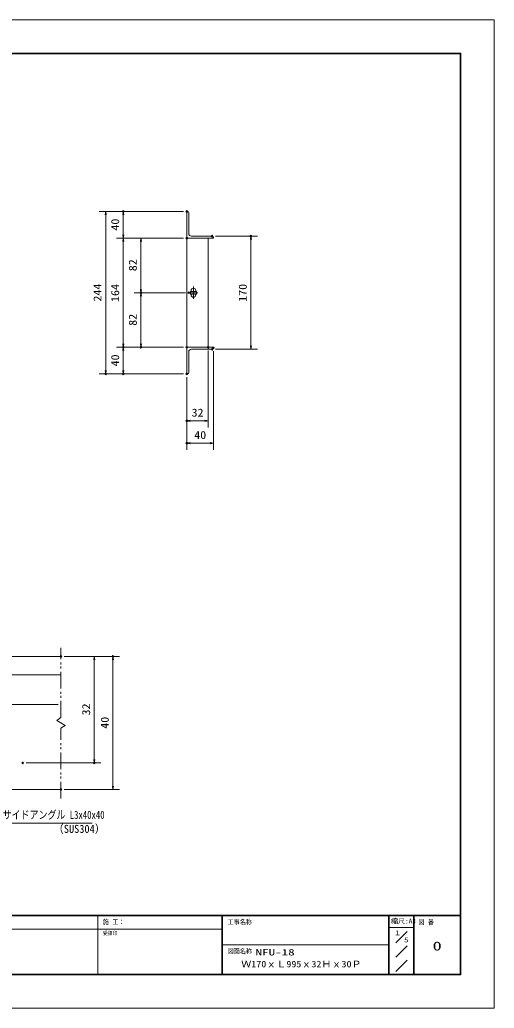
# Model space of a CAD drawing. Units: millimetres, scale not verified, with parts at other scales. Extents: x -1050 to 1050, y -742 to 742.
# Drawn here: x 337 to 1050, y -742 to 742 of the extents above; entities that cross this region are included whole.
import ezdxf
from ezdxf.enums import TextEntityAlignment as Align

# ---------------------------------------------------------------- set-up
doc = ezdxf.new("R2010")
doc.units = ezdxf.units.MM
doc.header["$LTSCALE"] = 5
doc.header["$PDMODE"] = 32
doc.header["$PDSIZE"] = 2.5
for name, pattern in [('CHAIN1', [8, 5, -1, 1, -1]), ('DASHED1', [1.8, 1.2, -0.6]), ('DOUBLE_CHAIN1', [8.8, 5, -1, 0.6, -0.6, 0.6, -1])]:
    doc.linetypes.add(name, pattern=pattern)
for name, color, linetype, lineweight in [('0-0_7-図\u3000枠', 4, 'Continuous', 9), ('0-1_寸法注釈', 2, 'Continuous', 9), ('0-2_蓋', 5, 'Continuous', 9), ('0-3_0', 5, 'Continuous', 9), ('0-4_DEFPOINTS', 134, 'Continuous', 9), ('0-5_中心線', 6, 'CHAIN1', 9), ('0-7_想像線', 134, 'DOUBLE_CHAIN1', 9), ('0-9_1-外形線', 7, 'Continuous', 9), ('0-A_2-中心線', 1, 'CHAIN1', 9), ('0-B_3-点\u3000線', 6, 'DASHED1', 9), ('0-D_5-仮想線', 3, 'DOUBLE_CHAIN1', 9), ('0-E_6-寸法文字', 7, 'Continuous', 9)]:
    doc.layers.add(name, color=color, linetype=linetype, lineweight=lineweight)
doc.styles.add('ＭＳ ゴシック', font='')
doc.styles.get('ＭＳ ゴシック').set_extended_font_data('MS Gothic')

# ---------------------------------------------------------------- blocks, each defined once
blk = doc.blocks.new('_OPEN')
at = {"layer": '0-3_0', "color": 2}
blk.add_line((0, 0), (-5, 0), dxfattribs=at)
blk.add_lwpolyline([(-5, 0.833), (0, 0), (-5, -0.833)], dxfattribs=at)

msp = doc.modelspace()

# ---------------------------------------------------------------- linework, layer by layer
at = {"layer": '0-0_7-図\u3000枠'}
for p, q in [((-973.75, 691.25), (998.75, 691.25)), ((998.75, -691.25), (998.75, 691.25)), ((998.75, -602.5), (-973.75, -602.5)), ((998.75, -603.75), (-973.75, -603.75)), ((453.75, -691.25), (453.75, -603.75)), ((640.5, -691.25), (640.5, -603.75)), ((641.25, -691.25), (641.25, -603.75)), ((891.25, -691.25), (891.25, -603.75)), ((892, -691.25), (892, -603.75)), ((928.75, -691.25), (928.75, -603.75)), ((929.5, -691.25), (929.5, -603.75)), ((928.75, -621.25), (892, -621.25)), ((640.5, -623.75), (116.25, -623.75)), ((919.085, -627.292), (902.216, -644.161)), ((891.25, -647.5), (641.25, -647.5)), ((919.085, -648.767), (902.216, -665.636)), ((919.085, -670.242), (902.216, -687.111)), ((1000, -692.5), (-975, -692.5)), ((998.75, -691.25), (-973.75, -691.25))]:
    msp.add_line(p, q, dxfattribs=at)
at = {"layer": '0-0_7-図\u3000枠', "color": 5}
msp.add_line((998.547, -691.25), (998.75, -691.25), dxfattribs=at)
at = {"layer": '0-0_7-図\u3000枠'}
msp.add_lwpolyline([(-975, 692.5), (1000, 692.5), (1000, -692.5)], dxfattribs=at)
at = {"layer": '0-1_寸法注釈'}
for p, q in [((582.663, 454.475), (455.75, 454.475)), ((465.75, 449.475), (465.75, 215.475)), ((582.663, 454.475), (482.282, 454.475)), ((492.282, 419.475), (492.282, 449.475)), ((630.663, 417.475), (694.121, 417.475)), ((582.663, 414.475), (482.282, 414.475)), ((582.663, 414.475), (482.282, 414.475)), ((492.282, 409.475), (492.282, 255.475)), ((582.663, 414.475), (508.813, 414.475)), ((518.813, 409.475), (518.813, 337.475)), ((684.121, 252.475), (684.121, 412.475)), ((585.854, 332.475), (508.813, 332.475)), ((585.854, 332.475), (508.813, 332.475)), ((518.813, 327.475), (518.813, 255.475)), ((582.663, 250.475), (482.282, 250.475)), ((582.663, 250.475), (482.282, 250.475)), ((492.282, 245.475), (492.282, 215.475)), ((582.663, 250.475), (508.813, 250.475)), ((619.663, 245.475), (619.663, 129.975)), ((627.663, 244.475), (627.663, 96.344)), ((630.663, 247.475), (694.121, 247.475)), ((582.663, 210.475), (455.75, 210.475)), ((582.663, 210.475), (482.282, 210.475)), ((587.663, 205.475), (587.663, 129.975)), ((587.663, 205.475), (587.663, 96.344)), ((614.663, 139.975), (592.663, 139.975)), ((622.663, 106.344), (592.663, 106.344)), ((403.5, -213.884), (458.665, -213.884)), ((403.5, -213.884), (486.683, -213.884)), ((448.665, -218.884), (448.665, -368.884)), ((476.683, -408.884), (476.683, -218.884)), ((346, -373.884), (458.665, -373.884)), ((403.5, -413.884), (486.683, -413.884))]:
    msp.add_line(p, q, dxfattribs=at)
msp.add_lwpolyline([(445.401, -464.259), (306.092, -464.259), (259.335, -405.631)], dxfattribs=at)
at = {"layer": '0-2_蓋'}
for p, q in [((588.663, 454.475), (587.663, 454.475)), ((587.663, 454.475), (587.663, 414.475)), ((590.663, 452.475), (590.663, 421.475)), ((594.663, 417.475), (625.663, 417.475)), ((587.663, 414.475), (587.663, 250.475)), ((587.663, 414.475), (627.663, 414.475)), ((619.663, 414.475), (619.663, 250.475)), ((627.663, 414.475), (627.663, 415.475)), ((593.163, 334.475), (593.163, 330.475)), ((602.163, 334.475), (593.163, 334.475)), ((602.163, 330.475), (593.163, 330.475)), ((594.163, 335.725), (594.163, 334.475)), ((594.163, 330.475), (594.163, 329.225)), ((601.163, 335.725), (601.163, 334.475)), ((601.163, 330.475), (601.163, 329.225)), ((602.163, 334.475), (602.163, 330.475)), ((587.663, 250.475), (587.663, 210.475)), ((627.663, 250.475), (587.663, 250.475)), ((590.663, 243.475), (590.663, 212.475)), ((625.663, 247.475), (594.663, 247.475)), ((627.663, 249.475), (627.663, 250.475)), ((587.663, 210.475), (588.663, 210.475)), ((-401.5, -213.884), (398.5, -213.884)), ((308.5, -241.384), (398.5, -241.384)), ((308.5, -286.384), (394.289, -286.384)), ((-401.5, -413.884), (398.5, -413.884))]:
    msp.add_line(p, q, dxfattribs=at)
for centre, radius, start, end in [((588.663, 452.475), 2, 0, 90), ((594.663, 421.475), 4, 180, 270), ((625.663, 415.475), 2, 0, 90), ((597.663, 335.725), 3.5, 0, 180), ((597.663, 329.225), 3.5, 180, 0), ((594.663, 243.475), 4, 90, 180), ((625.663, 249.475), 2, 270, 0), ((588.663, 212.475), 2, 270, 0)]:
    msp.add_arc(centre, radius, start, end, dxfattribs=at)
at = {"layer": '0-4_DEFPOINTS'}
msp.add_line((998.547, -691.25), (998.75, -691.25), dxfattribs=at)
msp.add_lwpolyline([(-1050, -742.5), (-1050, 742.5), (1050, 742.5), (1050, -742.5)], close=True, dxfattribs=at)
for p in [(492.282, 454.475), (587.663, 454.475), (625.663, 417.475), (684.121, 417.475), (587.663, 414.475), (518.813, 332.475), (590.854, 332.475), (492.282, 250.475), (518.813, 250.475), (587.663, 250.475), (619.663, 250.475), (625.663, 247.475), (627.663, 249.475), (465.75, 210.475), (492.282, 210.475), (587.663, 210.475), (587.663, 139.975), (587.663, 106.344), (398.5, -213.884), (476.683, -213.884), (341, -373.884), (448.665, -373.884), (398.5, -413.884)]:
    msp.add_point(p, dxfattribs=at)
at = {"layer": '0-5_中心線'}
for p, q in [((597.663, 341.775), (597.663, 323.175)), ((604.473, 332.475), (590.854, 332.475))]:
    msp.add_line(p, q, dxfattribs=at)
at = {"layer": '0-7_想像線'}
for p, q in [((398.5, -305.935), (398.5, -201.182)), ((404.793, -317.62), (398.5, -313.884)), ((398.5, -321.833), (404.793, -317.62)), ((398.5, -427.412), (398.5, -321.833))]:
    msp.add_line(p, q, dxfattribs=at)
msp.add_lwpolyline([(398.5, -305.935), (392.207, -310.147), (398.5, -313.884)], dxfattribs=at)
at = {"layer": '0-9_1-外形線'}
msp.add_line((998.547, -691.25), (998.75, -691.25), dxfattribs=at)
at = {"layer": '0-A_2-中心線'}
msp.add_line((998.547, -691.25), (998.75, -691.25), dxfattribs=at)
at = {"layer": '0-B_3-点\u3000線'}
msp.add_line((998.547, -691.25), (998.75, -691.25), dxfattribs=at)
at = {"layer": '0-D_5-仮想線'}
msp.add_line((998.547, -691.25), (998.75, -691.25), dxfattribs=at)
at = {"layer": '0-E_6-寸法文字'}
msp.add_line((998.547, -691.25), (998.75, -691.25), dxfattribs=at)

# ---------------------------------------------------------------- block references
at = {"layer": '0-1_寸法注釈'}
for p, rotation in [((465.75, 454.475), 90), ((492.282, 454.475), 90), ((492.282, 414.475), 270), ((684.121, 417.475), 90), ((492.282, 414.475), 90), ((518.813, 414.475), 90), ((518.813, 332.475), 270), ((518.813, 332.475), 90), ((492.282, 250.475), 270), ((518.813, 250.475), 270), ((684.121, 247.475), 270), ((492.282, 250.475), 90), ((465.75, 210.475), 270), ((492.282, 210.475), 270), ((587.663, 139.975), 180), ((587.663, 106.344), 180), ((448.665, -213.884), 90), ((476.683, -213.884), 90), ((448.665, -373.884), 270), ((476.683, -413.884), 270)]:
    msp.add_blockref('_OPEN', p, dxfattribs=dict(at, rotation=rotation))
for p in [(619.663, 139.975), (627.663, 106.344)]:
    msp.add_blockref('_OPEN', p, dxfattribs=at)

# ---------------------------------------------------------------- texts
at = {"layer": '0-0_7-図\u3000枠', "color": 7, "style": 'ＭＳ ゴシック', "width": 0.9}
msp.add_text('施 工：', height=7.216, dxfattribs=at).set_placement((461.438, -618.654), align=Align.BOTTOM_LEFT)
at = {"layer": '0-0_7-図\u3000枠', "color": 5, "style": 'ＭＳ ゴシック'}
for s, height, width, p in [('工事名称', 7.221, 0.9, (649.238, -618.721)), ('縮尺:A3', 7.216, 1.05, (894.697, -617.361)), ('図 番', 7.221, 0.9, (935.941, -619.078)), ('受領印', 5.755, 0.9, (461.438, -634.42)), ('1', 7.221, 1.5, (900.892, -635.039)), ('5', 7.221, 1.5, (914.263, -645.58)), ('図面名称', 7.221, 0.9, (649.238, -662.626)), ('0', 13.47, 1.5, (957.299, -659.866)), ('NFU-18', 9.621, 1.5, (691.042, -666.081)), ('Ｗ170ｘＬ995ｘ32Ｈｘ30Ｐ', 9.621, 1.15, (669.584, -683.894))]:
    msp.add_text(s, height=height, dxfattribs=dict(at, width=width)).set_placement(p, align=Align.BOTTOM_LEFT)
at = {"layer": '0-1_寸法注釈', "color": 7, "style": 'ＭＳ ゴシック', "width": 1.1}
for s, p in [('40', (489.595, 425.742)), ('82', (516.126, 364.742)), ('244', (463.063, 319.157)), ('164', (489.595, 318.502)), ('170', (681.434, 318.72)), ('82', (516.126, 282.742)), ('40', (489.595, 221.742)), ('32', (445.978, -302.617)), ('40', (473.996, -322.617))]:
    msp.add_text(s, height=12.02, rotation=90, dxfattribs=at).set_placement(p, align=Align.BOTTOM_LEFT)
at = {"layer": '0-1_寸法注釈', "color": 7, "style": 'ＭＳ ゴシック'}
for s, height, width, p in [('32', 12.02, 1.1, (594.93, 142.662)), ('40', 12.02, 1.1, (598.93, 109.031)), ('サイドアングル L3x40x40', 12.03, 0.8, (310.869, -461.572)), ('（SUS304）', 12.02, 0.95, (387.183, -482.692))]:
    msp.add_text(s, height=height, dxfattribs=dict(at, width=width)).set_placement(p, align=Align.BOTTOM_LEFT)

doc.saveas('drawing.dxf')
